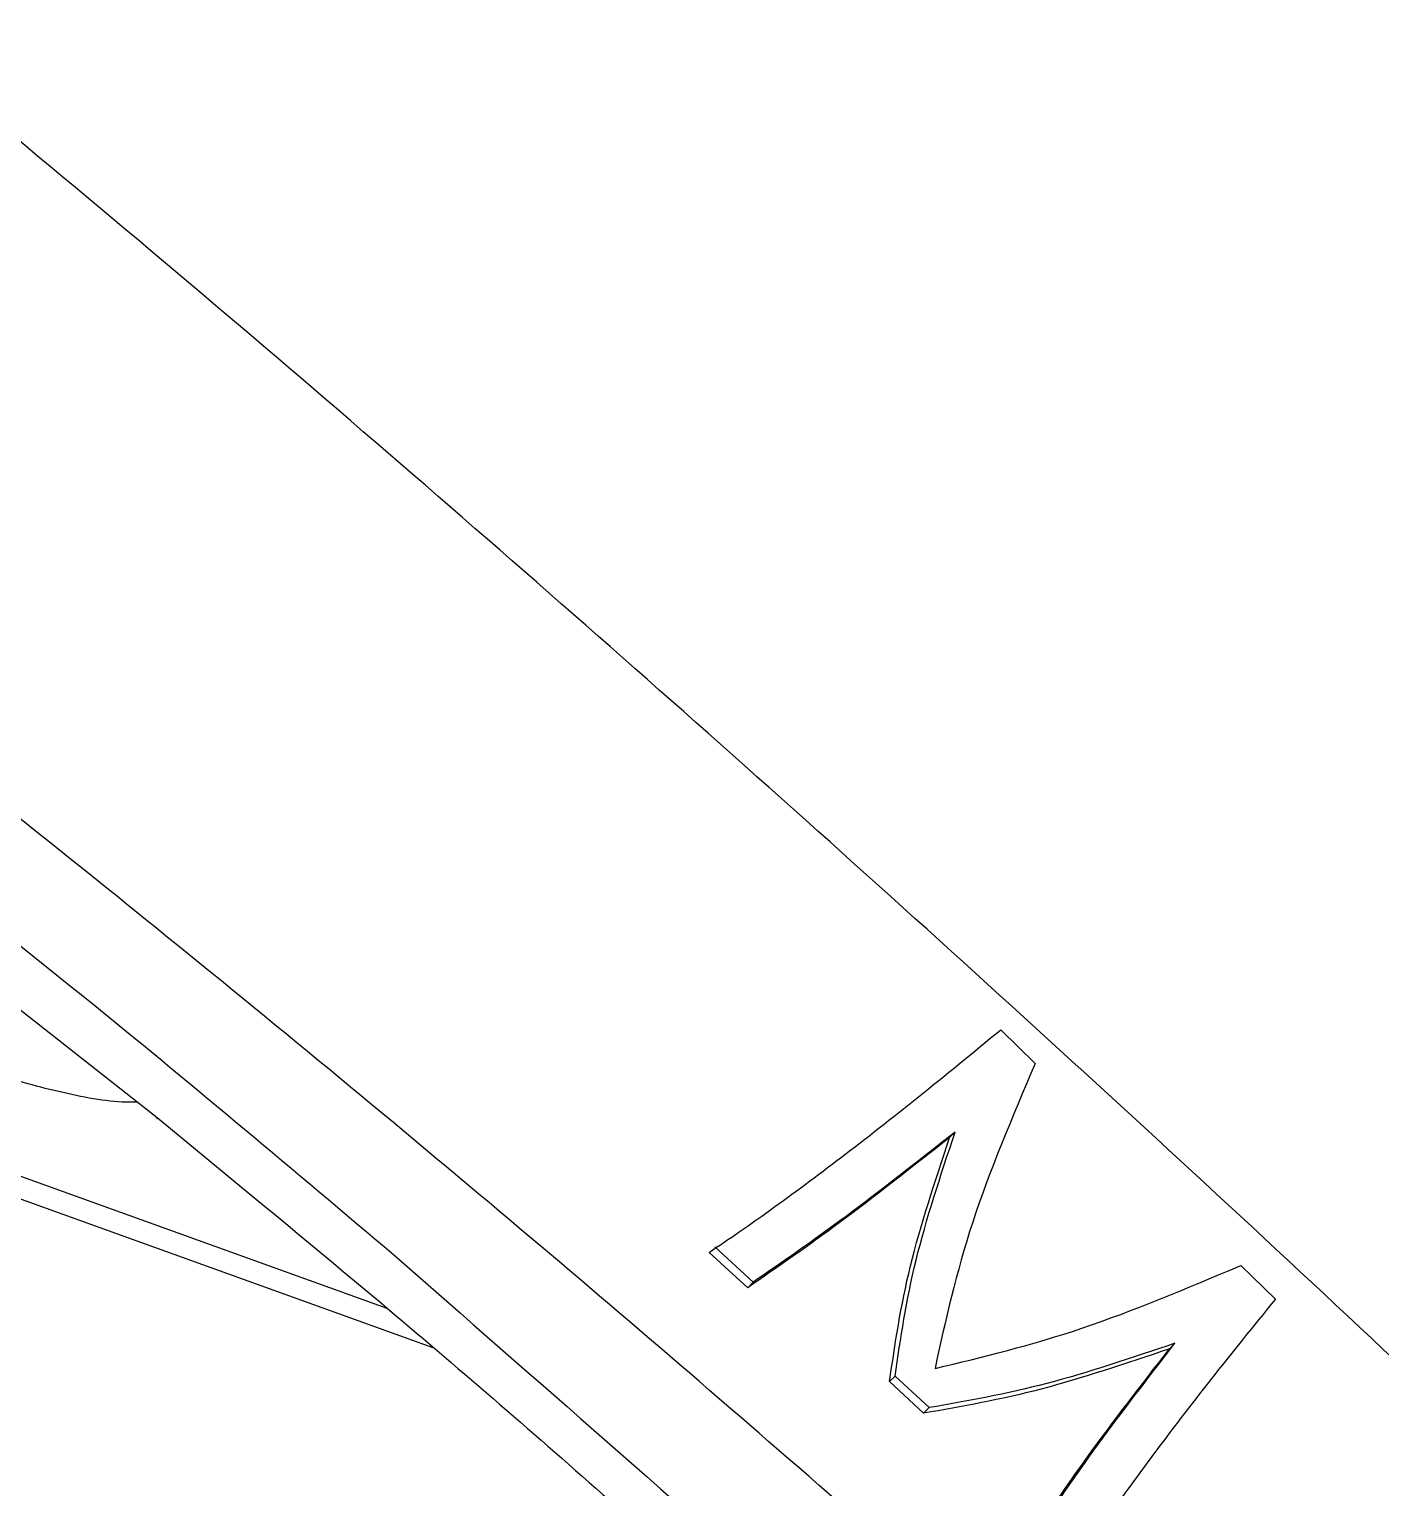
# Model space of a CAD drawing. Extents: x 525 to 613, y 487 to 635.
# Drawn here: x 595.825 to 597.332, y 579.849 to 581.476 of the extents above; entities that cross this region are included whole.
import ezdxf

# ---------------------------------------------------------------- set-up
doc = ezdxf.new("R2010")
doc.units = 0
doc.header["$MEASUREMENT"] = 0
doc.layers.add('1', color=4, linetype='Continuous')
doc.layers.add('STD TEST', color=3, linetype='Continuous')

# ---------------------------------------------------------------- blocks, each defined once
blk = doc.blocks.new('2023 VANGUARD')
at = {"layer": '1', "color": 3, "linetype": 'Continuous', "lineweight": 25}
for p, q in [((26.6908, -12.1797), (27.0077, -12.4294)), ((26.1085, -12.2252), (27.2638, -12.6418)), ((27.3157, -12.6861), (26.098, -12.2479)), ((27.9487, -12.3314), (27.987, -12.369)), ((27.8916, -12.4517), (27.8978, -12.4455)), ((27.6727, -12.6128), (27.6297, -12.5735)), ((27.6665, -12.619), (27.6234, -12.5797)), ((28.2166, -12.5942), (28.255, -12.6318)), ((27.6665, -12.619), (27.6727, -12.6128)), ((28.1368, -12.6872), (28.143, -12.681)), ((27.8247, -12.7238), (27.8309, -12.7176)), ((27.8689, -12.7528), (27.8309, -12.7176)), ((27.8627, -12.759), (27.8247, -12.7238)), ((27.8627, -12.759), (27.8689, -12.7528))]:
    blk.add_line(p, q, dxfattribs=at)
for points, knots in [([(30.4801, -13.1596), (30.0519, -12.7402), (29.3937, -12.0955), (28.1959, -10.9459), (27.4291, -10.2133), (26.8949, -9.7029)], [0, 0, 0, 0, 0.360925, 0.55487, 1, 1, 1, 1]), ([(26.8663, -9.7116), (26.937, -9.7812), (27.0812, -9.923), (27.2872, -10.1253), (27.4722, -10.3069), (27.6216, -10.4534), (27.7474, -10.5767), (27.8647, -10.6918), (27.9896, -10.8141), (28.1434, -10.965), (28.3305, -11.1483), (28.5539, -11.3673), (28.7978, -11.6064), (29.1727, -11.974), (29.664, -12.4562), (30.258, -13.0407), (30.9241, -13.6973), (31.6654, -14.4298), (32.3021, -15.0605), (32.756, -15.5099), (33.0391, -15.7902), (33.347, -16.0949), (33.6662, -16.4106), (33.8829, -16.6245), (33.9883, -16.7285)], [0, 0, 0, 0, 0.029767, 0.060688, 0.086611, 0.107534, 0.123455, 0.139475, 0.15683, 0.175896, 0.204115, 0.235405, 0.26976, 0.306593, 0.392938, 0.476282, 0.556631, 0.673578, 0.789035, 0.825555, 0.865273, 0.90861, 0.955567, 1, 1, 1, 1]), ([(33.089, -17.8555), (32.8469, -17.5345), (32.3652, -16.8957), (31.5863, -15.9847), (30.7889, -15.0999), (29.9669, -14.2414), (29.1318, -13.4082), (28.2861, -12.5963), (27.4201, -11.8141), (26.5231, -11.0565), (25.896, -10.586), (25.5807, -10.3493)], [0, 0, 0, 0, 0.113392, 0.225638, 0.337341, 0.448782, 0.560233, 0.669481, 0.778832, 0.888788, 1, 1, 1, 1]), ([(32.6165, -18.3278), (32.528, -18.1961), (32.3492, -17.9299), (32.0677, -17.5326), (31.7728, -17.1325), (31.4636, -16.7304), (31.1491, -16.3383), (30.7744, -15.8893), (30.3282, -15.3796), (29.7887, -14.7964), (29.285, -14.2806), (28.8367, -13.84), (28.4614, -13.4835), (28.0918, -13.1442), (27.7284, -12.8222), (27.3605, -12.5075), (26.9058, -12.1331), (26.3605, -11.7073), (25.7337, -11.2469), (25.3112, -10.9616), (25.103, -10.821)], [0, 0, 0, 0, 0.0447089, 0.0903487, 0.1369096, 0.1843794, 0.2327447, 0.2779544, 0.3484175, 0.4226792, 0.500679, 0.5505248, 0.5989031, 0.6457948, 0.691185, 0.7350623, 0.7815627, 0.8564232, 0.9292521, 1, 1, 1, 1]), ([(26.5045, -11.9657), (26.6499, -12.0773), (26.9096, -12.2764), (27.1608, -12.4886), (27.2713, -12.582)], [0, 0, 0, 0, 0.559966, 1, 1, 1, 1]), ([(25.9553, -12.19), (26.3049, -12.4953), (27.0043, -13.1058), (27.676, -13.7473), (28.0119, -14.068)], [0, 0, 0, 0, 0.500027, 1, 1, 1, 1]), ([(27.9876, -14.0973), (27.762, -13.8814), (27.3107, -13.4497), (26.6197, -12.8172), (26.1485, -12.4079), (25.9128, -12.2033)], [0, 0, 0, 0, 0.333307, 0.666645, 1, 1, 1, 1]), ([(25.9244, -12.2187), (25.9825, -12.2686), (26.101, -12.3704), (26.2716, -12.5193), (26.4296, -12.6586), (26.5656, -12.7796), (26.6797, -12.8819), (26.7757, -12.9685), (26.8736, -13.0573), (26.99, -13.1635), (27.138, -13.2995), (27.314, -13.4628), (27.5178, -13.654), (27.7443, -13.8687), (27.902, -14.0206), (27.9831, -14.0988)], [0, 0, 0, 0, 0.082324, 0.168171, 0.24373, 0.309001, 0.363984, 0.408679, 0.448132, 0.506134, 0.578198, 0.664321, 0.764503, 0.878744, 1, 1, 1, 1]), ([(28.0336, -14.0217), (27.7171, -13.7193), (27.084, -13.1145), (26.4267, -12.5368), (26.098, -12.2479)], [0, 0, 0, 0, 0.49994, 1, 1, 1, 1]), ([(26.9858, -12.4121), (26.9816, -12.4122), (26.9553, -12.4126), (26.8964, -12.4011), (26.8187, -12.3794), (26.7451, -12.3486), (26.6844, -12.3128), (26.6521, -12.2819), (26.6395, -12.2588), (26.6402, -12.2487), (26.6406, -12.2437)], [0, 0, 0, 0, 0.028708, 0.181916, 0.339713, 0.502027, 0.667026, 0.834093, 0.917308, 1, 1, 1, 1]), ([(27.6234, -12.5797), (27.6457, -12.5645), (27.6904, -12.5341), (27.7698, -12.4748), (27.856, -12.4076), (27.9177, -12.3568), (27.9487, -12.3314)], [0, 0, 0, 0, 0.2490135, 0.4999206, 0.7494315, 1, 1, 1, 1]), ([(27.987, -12.369), (27.9615, -12.4292), (27.9104, -12.5497), (27.8871, -12.6559), (27.8754, -12.7091)], [0, 0, 0, 0, 0.49898, 1, 1, 1, 1]), ([(27.0077, -12.4294), (27.0076, -12.4298), (27.0074, -12.4306), (27.0078, -12.4306), (27.0084, -12.43), (27.0085, -12.43)], [0, 0, 0, 0, 0.481724, 0.983273, 1, 1, 1, 1]), ([(27.0077, -12.4294), (27.0992, -12.5045), (27.2746, -12.6486), (27.5289, -12.8691), (27.69, -13.0159), (27.7705, -13.0894)], [0, 0, 0, 0, 0.352414, 0.676106, 1, 1, 1, 1]), ([(27.8916, -12.4517), (27.8495, -12.4848), (27.7653, -12.5509), (27.6995, -12.5963), (27.6665, -12.619)], [0, 0, 0, 0, 0.499752, 1, 1, 1, 1]), ([(27.8978, -12.4455), (27.8557, -12.4785), (27.7715, -12.5447), (27.7057, -12.5901), (27.6727, -12.6128)], [0, 0, 0, 0, 0.499752, 1, 1, 1, 1]), ([(27.8247, -12.7238), (27.8308, -12.6819), (27.8431, -12.5977), (27.8754, -12.5004), (27.8916, -12.4517)], [0, 0, 0, 0, 0.498906, 1, 1, 1, 1]), ([(27.8309, -12.7176), (27.837, -12.6756), (27.8493, -12.5915), (27.8816, -12.4942), (27.8978, -12.4455)], [0, 0, 0, 0, 0.4989063, 1, 1, 1, 1]), ([(27.2713, -12.582), (27.5892, -12.8603), (28.2249, -13.4168), (28.8277, -14.0088), (29.1292, -14.3048)], [0, 0, 0, 0, 0.4999894, 1, 1, 1, 1]), ([(27.8754, -12.7091), (27.929, -12.6962), (28.0364, -12.6703), (28.1564, -12.6196), (28.2166, -12.5942)], [0, 0, 0, 0, 0.498621, 1, 1, 1, 1]), ([(28.255, -12.6318), (28.2305, -12.662), (28.1816, -12.7224), (28.1179, -12.8058), (28.0624, -12.8822), (28.0347, -12.9244), (28.0208, -12.9456)], [0, 0, 0, 0, 0.250827, 0.500686, 0.749471, 1, 1, 1, 1]), ([(28.1368, -12.6872), (28.0881, -12.7036), (27.9911, -12.7365), (27.9054, -12.7515), (27.8627, -12.759)], [0, 0, 0, 0, 0.500962, 1, 1, 1, 1]), ([(28.143, -12.681), (28.0944, -12.6974), (27.9973, -12.7302), (27.9116, -12.7453), (27.8689, -12.7528)], [0, 0, 0, 0, 0.500962, 1, 1, 1, 1]), ([(27.978, -12.9059), (27.999, -12.8743), (28.0412, -12.811), (28.1049, -12.7285), (28.1368, -12.6872)], [0, 0, 0, 0, 0.499174, 1, 1, 1, 1]), ([(27.9842, -12.8997), (28.0053, -12.8681), (28.0474, -12.8048), (28.1111, -12.7223), (28.143, -12.681)], [0, 0, 0, 0, 0.499174, 1, 1, 1, 1])]:
    blk.add_open_spline(points, degree=3, knots=knots, dxfattribs=at)
blk = doc.blocks.new('2026 Vanguard')
at = {"layer": 'STD TEST', "color": 1}
blk.add_blockref('2023 VANGUARD', (44.1613, 88.209), dxfattribs=at)

msp = doc.modelspace()

# ---------------------------------------------------------------- block references
at = {"layer": '1'}
msp.add_blockref('2026 Vanguard', (524.7985, 504.4821), dxfattribs=at)

doc.saveas('drawing.dxf')
